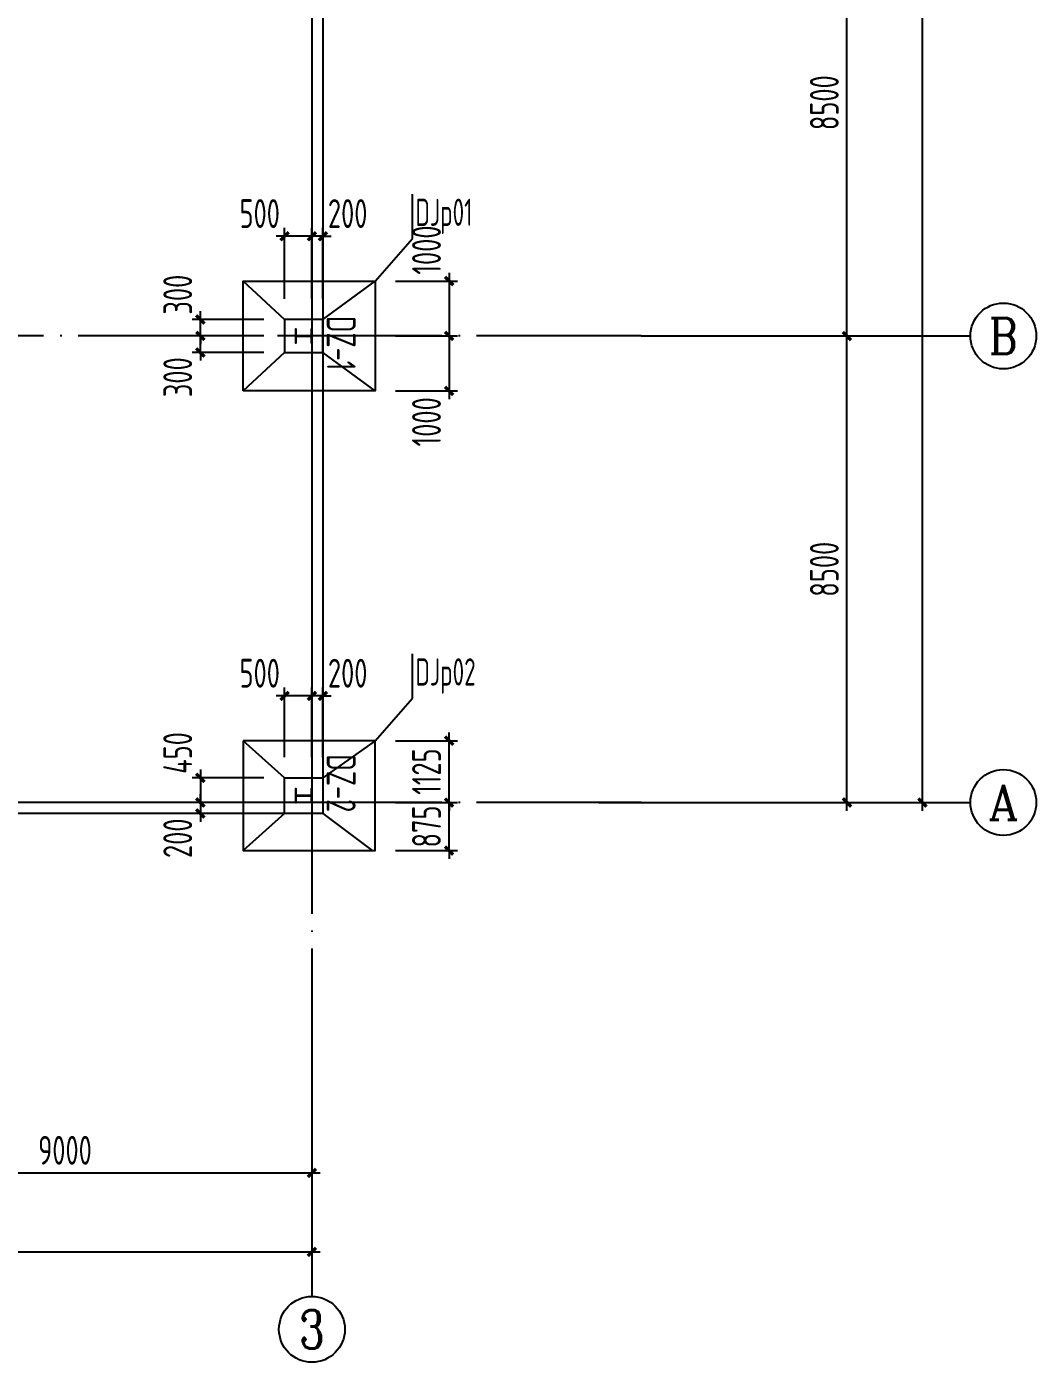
# Model space of a CAD drawing. Extents: x 753177 to 2169292, y -530934 to -273477.
# Drawn here: x 1011596 to 1029993, y -496576 to -472242 of the extents above; entities that cross this region are included whole.
import ezdxf
from ezdxf.enums import TextEntityAlignment as Align

# ---------------------------------------------------------------- set-up
doc = ezdxf.new("R2010")
doc.units = 0
doc.header["$LTSCALE"] = 1500
doc.header["$MEASUREMENT"] = 0
doc.linetypes.add('DOTE', pattern=[2.42, 2, -0.2, 0.02, -0.2])
doc.layers.get('Defpoints').update_dxf_attribs({"color": 252})
for name, color, linetype in [('AXIS', 3, 'Continuous'), ('AXIS_TEXT', 7, 'Continuous'), ('BASE', 7, 'Continuous'), ('BASE_DIM', 3, 'Continuous'), ('BASE_NUM', 7, 'Continuous'), ('DIM', 3, 'Continuous'), ('M_Prof', 2, 'Continuous'), ('TEXT', 7, 'Continuous'), ('梁__实线', 140, 'Continuous')]:
    doc.layers.add(name, color=color, linetype=linetype)
doc.styles.add('_TCH_AXIS', font='COMPLEX', dxfattribs={"bigfont": 'GBCBIG'})
doc.styles.add('COMPLEX', font='COMPLEX')
doc.styles.add('H360', font='Tssdeng.shx', dxfattribs={"width": 0.65, "height": 360, "bigfont": 'tssdchn.shx'})
doc.styles.add('TSSD_Dimension', font='Tssdeng.shx', dxfattribs={"width": 0.7, "bigfont": 'hztxt.shx'})
doc.styles.add('TSSD_Label', font='Tssdeng.shx', dxfattribs={"width": 0.7, "bigfont": 'hztxt.shx'})
doc.dimstyles.new('TSSD_150_150', dxfattribs={"dimtxt": 525, "dimasz": 150, "dimexe": 150, "dimexo": 375, "dimgap": 150, "dimtad": 1, "dimdec": 0, "dimzin": 0, "dimdsep": 46, "dimtxsty": 'TSSD_Dimension', "dimblk": 'ARCHTICK', "dimblk1": 'ARCHTICK', "dimblk2": 'ARCHTICK', "dimcen": 0, "dimdle": 150, "dimclrt": 7, "dimadec": 0, "dimazin": 0, "dimtfac": 1, "dimtdec": 0, "dimtix": 1, "dimtmove": 2, "dimatfit": 3, "dimfxl": 0, "dimtolj": 1, "dimtzin": 0, "dimarcsym": 0})

# ---------------------------------------------------------------- blocks, each defined once
blk = doc.blocks.new('_ArchTick')
at = {"color": 0, "linetype": 'ByBlock', "const_width": 0.4}
blk.add_lwpolyline([(-0.5, -0.5), (0.5, 0.5)], dxfattribs=at)
blk = doc.blocks.new('*D65')
at = {"layer": 'AXIS', "color": 0, "lineweight": -2, "transparency": 16777216}
for p, q in [((639125, 58220), (639125, 67020)), ((635750, 66870), (639275, 66870)), ((635750, 58370), (639275, 58370))]:
    blk.add_line(p, q, dxfattribs=at)
at = {"layer": 'Defpoints', "color": 0, "transparency": 16777216}
for p in [(635375, 66870), (639125, 66870), (635375, 58370)]:
    blk.add_point(p, dxfattribs=at)
at = {"layer": 'AXIS', "color": 0, "lineweight": -2, "transparency": 16777216, "xscale": 150, "yscale": 150, "zscale": 150}
for p, rotation in [((639125, 66870), 90), ((639125, 58370), 270)]:
    blk.add_blockref('_ArchTick', p, dxfattribs=dict(at, rotation=rotation))
at = {"layer": 'AXIS', "color": 7, "transparency": 16777216, "insert": (638713, 62620), "char_height": 525, "attachment_point": 5, "rotation": 90, "style": 'TSSD_Dimension'}
blk.add_mtext('\\A1;8500', dxfattribs=at)
blk = doc.blocks.new('*D36')
at = {"layer": 'AXIS', "color": 0, "lineweight": -2, "transparency": 16777216}
for p, q in [((639125, 66720), (639125, 75520)), ((635750, 75370), (639275, 75370)), ((635750, 66870), (639275, 66870))]:
    blk.add_line(p, q, dxfattribs=at)
at = {"layer": 'Defpoints', "color": 0, "transparency": 16777216}
for p in [(635375, 75370), (639125, 75370), (635375, 66870)]:
    blk.add_point(p, dxfattribs=at)
at = {"layer": 'AXIS', "color": 0, "lineweight": -2, "transparency": 16777216, "xscale": 150, "yscale": 150, "zscale": 150}
for p, rotation in [((639125, 75370), 90), ((639125, 66870), 270)]:
    blk.add_blockref('_ArchTick', p, dxfattribs=dict(at, rotation=rotation))
at = {"layer": 'AXIS', "color": 7, "transparency": 16777216, "insert": (638713, 71120), "char_height": 525, "attachment_point": 5, "rotation": 90, "style": 'TSSD_Dimension'}
blk.add_mtext('\\A1;8500', dxfattribs=at)
blk = doc.blocks.new('_AXISO')
blk.add_circle((0, 0), 0.5)
at = {"layer": 'AXIS_TEXT', "style": 'COMPLEX', "width": 1.041667}
blk.add_attdef('A', text='', height=0.56, dxfattribs=at).set_placement((-0.25, -0.28), (0.25, -0.28), align=Align.FIT)
blk = doc.blocks.new('*D68')
at = {"layer": 'Defpoints', "color": 0, "transparency": 16777216}
for p in [(634228, 168870), (640501, 168870), (634228, 58370)]:
    blk.add_point(p, dxfattribs=at)
at = {"layer": 'DIM', "color": 0, "lineweight": -2, "transparency": 16777216}
for p, q in [((640501, 58220), (640501, 169020)), ((634603, 168870), (640651, 168870)), ((634603, 58370), (640651, 58370))]:
    blk.add_line(p, q, dxfattribs=at)
at = {"layer": 'DIM', "color": 0, "lineweight": -2, "transparency": 16777216, "xscale": 150, "yscale": 150, "zscale": 150}
for p, rotation in [((640501, 168870), 90), ((640501, 58370), 270)]:
    blk.add_blockref('_ArchTick', p, dxfattribs=dict(at, rotation=rotation))
at = {"layer": 'DIM', "color": 7, "transparency": 16777216, "insert": (640088, 113620), "char_height": 525, "attachment_point": 5, "rotation": 90, "style": 'TSSD_Dimension'}
blk.add_mtext('\\A1;110500', dxfattribs=at)
blk = doc.blocks.new('*D69')
at = {"layer": 'Defpoints', "color": 0, "transparency": 16777216}
for p in [(593375, 53083), (629375, 53083), (629375, 50183)]:
    blk.add_point(p, dxfattribs=at)
at = {"layer": 'DIM', "color": 0, "lineweight": -2, "transparency": 16777216}
for p, q in [((593375, 52708), (593375, 50033)), ((629375, 52708), (629375, 50033)), ((593225, 50183), (629525, 50183))]:
    blk.add_line(p, q, dxfattribs=at)
at = {"layer": 'DIM', "color": 0, "lineweight": -2, "transparency": 16777216, "xscale": 150, "yscale": 150, "zscale": 150, "rotation": 180}
blk.add_blockref('_ArchTick', (593375, 50183), dxfattribs=at)
at = {"layer": 'DIM', "color": 0, "lineweight": -2, "transparency": 16777216, "xscale": 150, "yscale": 150, "zscale": 150}
blk.add_blockref('_ArchTick', (629375, 50183), dxfattribs=at)
at = {"layer": 'DIM', "color": 7, "transparency": 16777216, "insert": (611375, 50596), "char_height": 525, "attachment_point": 5, "style": 'TSSD_Dimension'}
blk.add_mtext('\\A1;36000', dxfattribs=at)
blk = doc.blocks.new('*D71')
at = {"layer": 'AXIS', "color": 0, "lineweight": -2, "transparency": 16777216}
for p, q in [((620375, 54995), (620375, 51470)), ((629375, 54995), (629375, 51470)), ((620225, 51620), (629525, 51620))]:
    blk.add_line(p, q, dxfattribs=at)
at = {"layer": 'Defpoints', "color": 0, "transparency": 16777216}
for p in [(620375, 55370), (629375, 55370), (629375, 51620)]:
    blk.add_point(p, dxfattribs=at)
at = {"layer": 'AXIS', "color": 0, "lineweight": -2, "transparency": 16777216, "xscale": 150, "yscale": 150, "zscale": 150, "rotation": 180}
blk.add_blockref('_ArchTick', (620375, 51620), dxfattribs=at)
at = {"layer": 'AXIS', "color": 0, "lineweight": -2, "transparency": 16777216, "xscale": 150, "yscale": 150, "zscale": 150}
blk.add_blockref('_ArchTick', (629375, 51620), dxfattribs=at)
at = {"layer": 'AXIS', "color": 7, "transparency": 16777216, "insert": (624875, 52033), "char_height": 525, "attachment_point": 5, "style": 'TSSD_Dimension'}
blk.add_mtext('\\A1;9000', dxfattribs=at)
blk = doc.blocks.new('A$C01EB0BB3')
at = {"layer": 'M_Prof'}
for points in [[(36000, 8375), (36000, 8625), (35988, 8625), (35988, 8504), (35712, 8504), (35712, 8625), (35700, 8625), (35700, 8375), (35712, 8375), (35712, 8496), (35988, 8496), (35988, 8375)], [(36000, 0), (36000, 250), (35988, 250), (35988, 129), (35712, 129), (35712, 250), (35700, 250), (35700, 0), (35712, 0), (35712, 121), (35988, 121), (35988, 0)]]:
    blk.add_lwpolyline(points, close=True, dxfattribs=at)
blk = doc.blocks.new('*D248')
at = {"layer": 'BASE_DIM', "color": 0, "lineweight": -2, "transparency": 16777216}
for p, q in [((1018318, -476876), (1019443, -476876)), ((1019293, -476726), (1019293, -478026)), ((1018318, -477876), (1019443, -477876))]:
    blk.add_line(p, q, dxfattribs=at)
at = {"layer": 'Defpoints', "color": 0, "transparency": 16777216}
for p in [(1017943, -476876), (1017943, -477876), (1019293, -477876)]:
    blk.add_point(p, dxfattribs=at)
at = {"layer": 'BASE_DIM', "color": 0, "lineweight": -2, "transparency": 16777216, "xscale": 150, "yscale": 150, "zscale": 150}
for p, rotation in [((1019293, -476876), 90), ((1019293, -477876), 270)]:
    blk.add_blockref('_ArchTick', p, dxfattribs=dict(at, rotation=rotation))
at = {"layer": 'BASE_DIM', "color": 7, "transparency": 16777216, "insert": (1018881, -476311), "char_height": 525, "attachment_point": 5, "rotation": 90, "style": 'TSSD_Dimension'}
blk.add_mtext('\\A1;1000', dxfattribs=at)
blk = doc.blocks.new('*D249')
at = {"layer": 'BASE_DIM', "color": 0, "lineweight": -2, "transparency": 16777216}
for p, q in [((1018318, -477876), (1019443, -477876)), ((1019293, -477726), (1019293, -479026)), ((1018318, -478876), (1019443, -478876))]:
    blk.add_line(p, q, dxfattribs=at)
at = {"layer": 'Defpoints', "color": 0, "transparency": 16777216}
for p in [(1017943, -477876), (1017943, -478876), (1019293, -478876)]:
    blk.add_point(p, dxfattribs=at)
at = {"layer": 'BASE_DIM', "color": 0, "lineweight": -2, "transparency": 16777216, "xscale": 150, "yscale": 150, "zscale": 150}
for p, rotation in [((1019293, -477876), 90), ((1019293, -478876), 270)]:
    blk.add_blockref('_ArchTick', p, dxfattribs=dict(at, rotation=rotation))
at = {"layer": 'BASE_DIM', "color": 7, "transparency": 16777216, "insert": (1018881, -479441), "char_height": 525, "attachment_point": 5, "rotation": 90, "style": 'TSSD_Dimension'}
blk.add_mtext('\\A1;1000', dxfattribs=at)
blk = doc.blocks.new('*D250')
at = {"layer": 'Defpoints', "color": 0, "transparency": 16777216}
for p in [(1016793, -476059), (1016793, -477576), (1016993, -477576)]:
    blk.add_point(p, dxfattribs=at)
at = {"layer": 'DIM', "color": 0, "lineweight": -2, "transparency": 16777216}
for p, q in [((1016793, -477201), (1016793, -475909)), ((1016993, -477201), (1016993, -475909)), ((1016793, -476059), (1016643, -476059)), ((1016993, -476059), (1016793, -476059)), ((1016993, -476059), (1017143, -476059))]:
    blk.add_line(p, q, dxfattribs=at)
at = {"layer": 'DIM', "color": 0, "lineweight": -2, "transparency": 16777216, "xscale": 150, "yscale": 150, "zscale": 150}
blk.add_blockref('_ArchTick', (1016793, -476059), dxfattribs=at)
at = {"layer": 'DIM', "color": 0, "lineweight": -2, "transparency": 16777216, "xscale": 150, "yscale": 150, "zscale": 150, "rotation": 180}
blk.add_blockref('_ArchTick', (1016993, -476059), dxfattribs=at)
at = {"layer": 'DIM', "color": 7, "transparency": 16777216, "insert": (1017445, -475646), "char_height": 525, "attachment_point": 5, "style": 'TSSD_Dimension'}
blk.add_mtext('\\A1;200', dxfattribs=at)
blk = doc.blocks.new('*D251')
at = {"layer": 'Defpoints', "color": 0, "transparency": 16777216}
for p in [(1016293, -476059), (1016293, -477576), (1016793, -477576)]:
    blk.add_point(p, dxfattribs=at)
at = {"layer": 'DIM', "color": 0, "lineweight": -2, "transparency": 16777216}
for p, q in [((1016293, -477201), (1016293, -475909)), ((1016793, -477201), (1016793, -475909)), ((1016943, -476059), (1016143, -476059))]:
    blk.add_line(p, q, dxfattribs=at)
at = {"layer": 'DIM', "color": 0, "lineweight": -2, "transparency": 16777216, "xscale": 150, "yscale": 150, "zscale": 150, "rotation": 180}
blk.add_blockref('_ArchTick', (1016293, -476059), dxfattribs=at)
at = {"layer": 'DIM', "color": 0, "lineweight": -2, "transparency": 16777216, "xscale": 150, "yscale": 150, "zscale": 150}
blk.add_blockref('_ArchTick', (1016793, -476059), dxfattribs=at)
at = {"layer": 'DIM', "color": 7, "transparency": 16777216, "insert": (1015842, -475646), "char_height": 525, "attachment_point": 5, "style": 'TSSD_Dimension'}
blk.add_mtext('\\A1;500', dxfattribs=at)
blk = doc.blocks.new('*D252')
at = {"layer": 'Defpoints', "color": 0, "transparency": 16777216}
for p in [(1014760, -477876), (1016293, -477876), (1016293, -478176)]:
    blk.add_point(p, dxfattribs=at)
at = {"layer": 'DIM', "color": 0, "lineweight": -2, "transparency": 16777216}
for p, q in [((1015918, -477876), (1014610, -477876)), ((1014760, -477876), (1014760, -477726)), ((1014760, -478176), (1014760, -477876)), ((1015918, -478176), (1014610, -478176)), ((1014760, -478176), (1014760, -478326))]:
    blk.add_line(p, q, dxfattribs=at)
at = {"layer": 'DIM', "color": 0, "lineweight": -2, "transparency": 16777216, "xscale": 150, "yscale": 150, "zscale": 150}
for p, rotation in [((1014760, -477876), 270), ((1014760, -478176), 90)]:
    blk.add_blockref('_ArchTick', p, dxfattribs=dict(at, rotation=rotation))
at = {"layer": 'DIM', "color": 7, "transparency": 16777216, "insert": (1014348, -478628), "char_height": 525, "attachment_point": 5, "rotation": 90, "style": 'TSSD_Dimension'}
blk.add_mtext('\\A1;300', dxfattribs=at)
blk = doc.blocks.new('*D253')
at = {"layer": 'Defpoints', "color": 0, "transparency": 16777216}
for p in [(1014760, -477576), (1016293, -477576), (1016293, -477876)]:
    blk.add_point(p, dxfattribs=at)
at = {"layer": 'DIM', "color": 0, "lineweight": -2, "transparency": 16777216}
for p, q in [((1014760, -477576), (1014760, -477426)), ((1015918, -477576), (1014610, -477576)), ((1014760, -477876), (1014760, -477576)), ((1015918, -477876), (1014610, -477876)), ((1014760, -477876), (1014760, -478026))]:
    blk.add_line(p, q, dxfattribs=at)
at = {"layer": 'DIM', "color": 0, "lineweight": -2, "transparency": 16777216, "xscale": 150, "yscale": 150, "zscale": 150}
for p, rotation in [((1014760, -477576), 270), ((1014760, -477876), 90)]:
    blk.add_blockref('_ArchTick', p, dxfattribs=dict(at, rotation=rotation))
at = {"layer": 'DIM', "color": 7, "transparency": 16777216, "insert": (1014348, -477124), "char_height": 525, "attachment_point": 5, "rotation": 90, "style": 'TSSD_Dimension'}
blk.add_mtext('\\A1;300', dxfattribs=at)
blk = doc.blocks.new('*D266')
at = {"layer": 'BASE_DIM', "color": 0, "lineweight": -2, "transparency": 16777216}
for p, q in [((1018318, -486376), (1019443, -486376)), ((1019293, -486376), (1019293, -486226)), ((1019293, -487251), (1019293, -486376)), ((1018318, -487251), (1019443, -487251)), ((1019293, -487251), (1019293, -487401))]:
    blk.add_line(p, q, dxfattribs=at)
at = {"layer": 'Defpoints', "color": 0, "transparency": 16777216}
for p in [(1017943, -486376), (1019293, -486376), (1017943, -487251)]:
    blk.add_point(p, dxfattribs=at)
at = {"layer": 'BASE_DIM', "color": 0, "lineweight": -2, "transparency": 16777216, "xscale": 150, "yscale": 150, "zscale": 150}
for p, rotation in [((1019293, -486376), 270), ((1019293, -487251), 90)]:
    blk.add_blockref('_ArchTick', p, dxfattribs=dict(at, rotation=rotation))
at = {"layer": 'BASE_DIM', "color": 7, "transparency": 16777216, "insert": (1018881, -486814), "char_height": 525, "attachment_point": 5, "rotation": 90, "style": 'TSSD_Dimension'}
blk.add_mtext('\\A1;875', dxfattribs=at)
blk = doc.blocks.new('*D267')
at = {"layer": 'BASE_DIM', "color": 0, "lineweight": -2, "transparency": 16777216}
for p, q in [((1019293, -485251), (1019293, -485101)), ((1018318, -485251), (1019443, -485251)), ((1019293, -486376), (1019293, -485251)), ((1018318, -486376), (1019443, -486376)), ((1019293, -486376), (1019293, -486526))]:
    blk.add_line(p, q, dxfattribs=at)
at = {"layer": 'Defpoints', "color": 0, "transparency": 16777216}
for p in [(1017943, -485251), (1019293, -485251), (1017943, -486376)]:
    blk.add_point(p, dxfattribs=at)
at = {"layer": 'BASE_DIM', "color": 0, "lineweight": -2, "transparency": 16777216, "xscale": 150, "yscale": 150, "zscale": 150}
for p, rotation in [((1019293, -485251), 270), ((1019293, -486376), 90)]:
    blk.add_blockref('_ArchTick', p, dxfattribs=dict(at, rotation=rotation))
at = {"layer": 'BASE_DIM', "color": 7, "transparency": 16777216, "insert": (1018881, -485814), "char_height": 525, "attachment_point": 5, "rotation": 90, "style": 'TSSD_Dimension'}
blk.add_mtext('\\A1;1125', dxfattribs=at)
blk = doc.blocks.new('*D268')
at = {"layer": 'Defpoints', "color": 0, "transparency": 16777216}
for p in [(1016793, -484434), (1016793, -485926), (1016993, -485926)]:
    blk.add_point(p, dxfattribs=at)
at = {"layer": 'DIM', "color": 0, "lineweight": -2, "transparency": 16777216}
for p, q in [((1016793, -484434), (1016643, -484434)), ((1016793, -485551), (1016793, -484284)), ((1016993, -484434), (1016793, -484434)), ((1016993, -485551), (1016993, -484284)), ((1016993, -484434), (1017143, -484434))]:
    blk.add_line(p, q, dxfattribs=at)
at = {"layer": 'DIM', "color": 0, "lineweight": -2, "transparency": 16777216, "xscale": 150, "yscale": 150, "zscale": 150}
blk.add_blockref('_ArchTick', (1016793, -484434), dxfattribs=at)
at = {"layer": 'DIM', "color": 0, "lineweight": -2, "transparency": 16777216, "xscale": 150, "yscale": 150, "zscale": 150, "rotation": 180}
blk.add_blockref('_ArchTick', (1016993, -484434), dxfattribs=at)
at = {"layer": 'DIM', "color": 7, "transparency": 16777216, "insert": (1017445, -484021), "char_height": 525, "attachment_point": 5, "style": 'TSSD_Dimension'}
blk.add_mtext('\\A1;200', dxfattribs=at)
blk = doc.blocks.new('*D269')
at = {"layer": 'Defpoints', "color": 0, "transparency": 16777216}
for p in [(1016293, -484434), (1016293, -485926), (1016793, -485926)]:
    blk.add_point(p, dxfattribs=at)
at = {"layer": 'DIM', "color": 0, "lineweight": -2, "transparency": 16777216}
for p, q in [((1016943, -484434), (1016143, -484434)), ((1016293, -485551), (1016293, -484284)), ((1016793, -485551), (1016793, -484284))]:
    blk.add_line(p, q, dxfattribs=at)
at = {"layer": 'DIM', "color": 0, "lineweight": -2, "transparency": 16777216, "xscale": 150, "yscale": 150, "zscale": 150, "rotation": 180}
blk.add_blockref('_ArchTick', (1016293, -484434), dxfattribs=at)
at = {"layer": 'DIM', "color": 0, "lineweight": -2, "transparency": 16777216, "xscale": 150, "yscale": 150, "zscale": 150}
blk.add_blockref('_ArchTick', (1016793, -484434), dxfattribs=at)
at = {"layer": 'DIM', "color": 7, "transparency": 16777216, "insert": (1015842, -484021), "char_height": 525, "attachment_point": 5, "style": 'TSSD_Dimension'}
blk.add_mtext('\\A1;500', dxfattribs=at)
blk = doc.blocks.new('*D270')
at = {"layer": 'Defpoints', "color": 0, "transparency": 16777216}
for p in [(1016293, -485926), (1014760, -486376), (1016293, -486376)]:
    blk.add_point(p, dxfattribs=at)
at = {"layer": 'DIM', "color": 0, "lineweight": -2, "transparency": 16777216}
for p, q in [((1015918, -485926), (1014610, -485926)), ((1014760, -485776), (1014760, -486526)), ((1015918, -486376), (1014610, -486376))]:
    blk.add_line(p, q, dxfattribs=at)
at = {"layer": 'DIM', "color": 0, "lineweight": -2, "transparency": 16777216, "xscale": 150, "yscale": 150, "zscale": 150}
for p, rotation in [((1014760, -485926), 90), ((1014760, -486376), 270)]:
    blk.add_blockref('_ArchTick', p, dxfattribs=dict(at, rotation=rotation))
at = {"layer": 'DIM', "color": 7, "transparency": 16777216, "insert": (1014348, -485474), "char_height": 525, "attachment_point": 5, "rotation": 90, "style": 'TSSD_Dimension'}
blk.add_mtext('\\A1;450', dxfattribs=at)
blk = doc.blocks.new('*D271')
at = {"layer": 'Defpoints', "color": 0, "transparency": 16777216}
for p in [(1016293, -486376), (1014760, -486576), (1016293, -486576)]:
    blk.add_point(p, dxfattribs=at)
at = {"layer": 'DIM', "color": 0, "lineweight": -2, "transparency": 16777216}
for p, q in [((1015918, -486376), (1014610, -486376)), ((1014760, -486376), (1014760, -486226)), ((1014760, -486376), (1014760, -486576)), ((1015918, -486576), (1014610, -486576)), ((1014760, -486576), (1014760, -486726))]:
    blk.add_line(p, q, dxfattribs=at)
at = {"layer": 'DIM', "color": 0, "lineweight": -2, "transparency": 16777216, "xscale": 150, "yscale": 150, "zscale": 150}
for p, rotation in [((1014760, -486376), 270), ((1014760, -486576), 90)]:
    blk.add_blockref('_ArchTick', p, dxfattribs=dict(at, rotation=rotation))
at = {"layer": 'DIM', "color": 7, "transparency": 16777216, "insert": (1014348, -487028), "char_height": 525, "attachment_point": 5, "rotation": 90, "style": 'TSSD_Dimension'}
blk.add_mtext('\\A1;200', dxfattribs=at)
blk = doc.blocks.new('A$C72AE6952')
at = {"layer": 'AXIS', "color": 252, "linetype": 'DOTE'}
for p, q in [((36000, 113500), (36000, -3000)), ((42000, 8500), (-6000, 8500)), ((42000, 0), (-6000, 0))]:
    blk.add_line(p, q, dxfattribs=at)
at = {"layer": 'AXIS'}
for p, q in [((42000, 8500), (48000, 8500)), ((42000, 0), (48000, 0)), ((36000, -3000), (36000, -9000))]:
    blk.add_line(p, q, dxfattribs=at)
ref = blk.add_blockref('_AXISO', (48600, 8500), dxfattribs=dict(at, xscale=1200, yscale=1200, zscale=1200))
ref.add_attrib('A', 'B', dxfattribs={"layer": 'AXIS_TEXT', "height": 652.9, "style": '_TCH_AXIS'}).set_placement((48335.7, 8173.6), (48864.3, 8173.6), align=Align.FIT)
ref = blk.add_blockref('_AXISO', (48600, 0), dxfattribs=dict(at, xscale=1200, yscale=1200, zscale=1200))
ref.add_attrib('A', 'A', dxfattribs={"layer": 'AXIS_TEXT', "height": 637.8, "style": '_TCH_AXIS'}).set_placement((48326.7, -318.9), (48873.3, -318.9), align=Align.FIT)
ref = blk.add_blockref('_AXISO', (36000, -9600), dxfattribs=dict(at, xscale=1200, yscale=1200, zscale=1200))
ref.add_attrib('A', '3', dxfattribs={"layer": 'AXIS_TEXT', "height": 698.9, "style": '_TCH_AXIS'}).set_placement((35767, -9949.5), (36233, -9949.5), align=Align.FIT)
for p1, p2, picture, middle in [((42000, 8500), (42000, 17000), '*D36', (45337.5, 12750)), ((42000, 0), (42000, 8500), '*D65', (45337.5, 4250)), ((27000, -3000), (36000, -3000), '*D71', (31500, -6337.5))]:
    dim = blk.add_aligned_dim(p1=p1, p2=p2, distance=-3750, dimstyle='TSSD_150_150', dxfattribs=at)
    dim.commit()
    dim.dimension.update_dxf_attribs({"geometry": picture, "text_midpoint": middle, "insert": (-593375.3, -58370.2)})
at = {"layer": 'DIM'}
for base, p1, p2, angle, picture, middle in [((47125.3, 110500), (40852.4, 0), (40852.4, 110500), 90, '*D68', (46712.8, 55250)), ((36000, -8187.1), (0, -5287.5), (36000, -5287.5), 360, '*D69', (18000, -7774.6))]:
    dim = blk.add_linear_dim(base=base, p1=p1, p2=p2, angle=angle, dimstyle='TSSD_150_150', dxfattribs=at)
    dim.commit()
    dim.dimension.update_dxf_attribs({"geometry": picture, "text_midpoint": middle, "insert": (-593375.3, -58370.2)})

msp = doc.modelspace()

# ---------------------------------------------------------------- linework, layer by layer
at = {"linetype": 'ByBlock'}
for p, q in [((1018628.7, -476097.8), (1018628.7, -475293.7)), ((1017943.2, -476876.1), (1018628.7, -476097.8)), ((1018628.7, -484472.8), (1018628.7, -483668.7)), ((1017943.2, -485251.1), (1018628.7, -484472.8))]:
    msp.add_line(p, q, dxfattribs=at)
at = {"layer": 'BASE'}
for p, q in [((1016293.2, -477576.1), (1015543.2, -476876.1)), ((1016993.2, -477576.1), (1017943.2, -476876.1)), ((1016293.2, -478176.1), (1015543.2, -478876.1)), ((1017943.2, -478876.1), (1016993.2, -478176.1)), ((1016293.2, -485926.1), (1015543.2, -485251.1)), ((1017943.2, -485251.1), (1016993.2, -485926.1)), ((1016293.2, -486576.1), (1015543.2, -487251.1)), ((1016993.2, -486576.1), (1017893.2, -487251.1))]:
    msp.add_line(p, q, dxfattribs=at)
for points in [[(1015543.2, -478876.1), (1015543.2, -476876.1), (1017943.2, -476876.1), (1017943.2, -478876.1)], [(1016293.2, -477576.1), (1016293.2, -478176.1), (1016993.2, -478176.1), (1016993.2, -477576.1)], [(1015543.2, -485251.1), (1015543.2, -487251.1), (1017943.2, -487251.1), (1017943.2, -485251.1)], [(1016293.2, -486576.1), (1016293.2, -485926.1), (1016993.2, -485926.1), (1016993.2, -486576.1)]]:
    msp.add_lwpolyline(points, close=True, dxfattribs=at)
at = {"layer": 'DIM', "color": 0, "ltscale": 100}
for p, q in [((1018628.7, -476097.8), (1018628.7, -475293.7)), ((1018628.7, -484472.8), (1018628.7, -483668.7))]:
    msp.add_line(p, q, dxfattribs=at)
at = {"layer": '梁__实线'}
for points in [[(980593.2, -375676.1), (1016993.2, -375676.1), (1016993.2, -486576.1), (980593.2, -486576.1)], [(980793.2, -375876.1), (1016793.2, -375876.1), (1016793.2, -486376.1), (980793.2, -486376.1)]]:
    msp.add_lwpolyline(points, close=True, dxfattribs=at)

# ---------------------------------------------------------------- block references
for name in ['A$C72AE6952', 'A$C01EB0BB3']:
    msp.add_blockref(name, (980793.2, -486376.1))

# ---------------------------------------------------------------- texts
at = {"layer": 'BASE_NUM', "style": 'TSSD_Label', "width": 0.7}
for s, p in [('DZ-1', (1017064.3, -477510.4)), ('DZ-2', (1017064.3, -485496.9))]:
    msp.add_text(s, height=525, rotation=270, dxfattribs=at).set_placement(p)
at = {"layer": 'TEXT', "style": 'H360', "width": 0.65}
for s, p in [('DJp01', (1018678.4, -475870.2)), ('DJp02', (1018678.4, -484245.2))]:
    msp.add_text(s, height=495, dxfattribs=at).set_placement(p)

# ---------------------------------------------------------------- dimensions: what is measured, and where the dimension line sits
at = {"layer": 'BASE_DIM'}
for base, p1, p2, picture, middle in [((1019293.2, -477876.1), (1017943.2, -476876.1), (1017943.2, -477876.1), '*D248', (1018880.7, -476311.4)), ((1019293.2, -478876.1), (1017943.2, -477876.1), (1017943.2, -478876.1), '*D249', (1018880.7, -479440.8))]:
    dim = msp.add_linear_dim(base=base, p1=p1, p2=p2, angle=270, dimstyle='TSSD_150_150', dxfattribs=at)
    dim.commit()
    dim.dimension.update_dxf_attribs({"geometry": picture, "text_midpoint": middle, "dimtype": 161})
for p1, p2, picture, middle in [((1017943.2, -486376.1), (1017943.2, -485251.1), '*D267', (1018880.7, -485813.6)), ((1017943.2, -487251.1), (1017943.2, -486376.1), '*D266', (1018880.7, -486813.6))]:
    dim = msp.add_aligned_dim(p1=p1, p2=p2, distance=-1350, dimstyle='TSSD_150_150', dxfattribs=at)
    dim.commit()
    dim.dimension.update_dxf_attribs({"geometry": picture, "text_midpoint": middle})
at = {"layer": 'DIM'}
for base, p1, p2, angle, picture, middle in [((1016293.2, -476058.9), (1016793.2, -477576.1), (1016293.2, -477576.1), 180, '*D251', (1015841.6, -475646.4)), ((1016793.2, -476058.9), (1016993.2, -477576.1), (1016793.2, -477576.1), 180, '*D250', (1017444.8, -475646.4)), ((1014760.1, -477576.1), (1016293.2, -477876.1), (1016293.2, -477576.1), 90, '*D253', (1014347.6, -477124.4)), ((1014760.1, -477876.1), (1016293.2, -478176.1), (1016293.2, -477876.1), 90, '*D252', (1014347.6, -478627.7)), ((1016293.2, -484433.9), (1016793.2, -485926.1), (1016293.2, -485926.1), 180, '*D269', (1015841.6, -484021.4)), ((1016793.2, -484433.9), (1016993.2, -485926.1), (1016793.2, -485926.1), 180, '*D268', (1017444.8, -484021.4)), ((1014760.1, -486376.1), (1016293.2, -485926.1), (1016293.2, -486376.1), 270, '*D270', (1014347.6, -485474.4)), ((1014760.1, -486576.1), (1016293.2, -486376.1), (1016293.2, -486576.1), 270, '*D271', (1014347.6, -487027.7))]:
    dim = msp.add_linear_dim(base=base, p1=p1, p2=p2, angle=angle, dimstyle='TSSD_150_150', dxfattribs=at)
    dim.commit()
    dim.dimension.update_dxf_attribs({"geometry": picture, "text_midpoint": middle, "dimtype": 160})

doc.saveas('drawing.dxf')
